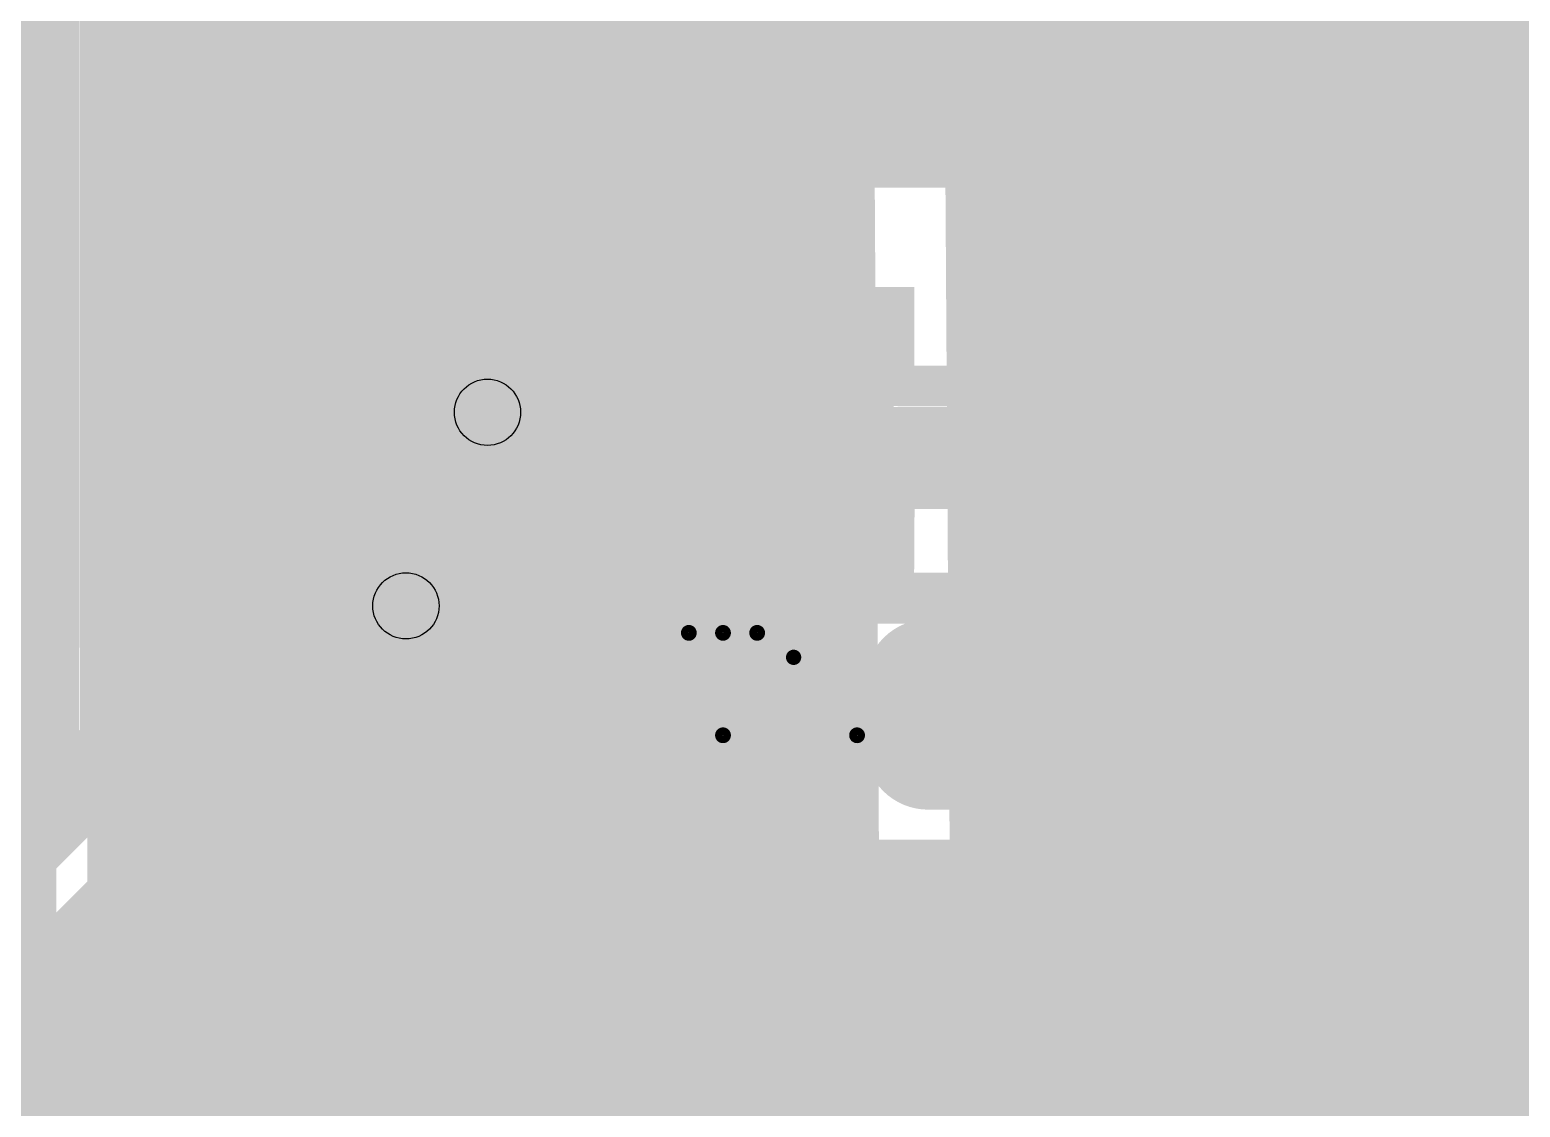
# Model space of a CAD drawing. Extents: x 0 to 1.5, y 0 to 3.74.
# Drawn here: x 0.3462 to 0.6386, y 2.0226 to 2.2341 of the extents above; entities that cross this region are included whole.
import ezdxf

# ---------------------------------------------------------------- set-up
doc = ezdxf.new("R2010")
doc.units = 0
for name, color, linetype in [('Bottom', 6, 'CONTINUOUS'), ('Drill_Bottom', 8, 'CONTINUOUS'), ('Drill_Top', 7, 'CONTINUOUS'), ('Edge_Bottom', 17, 'CONTINUOUS'), ('Edge_Top', 16, 'CONTINUOUS'), ('Top', 5, 'CONTINUOUS'), ('Top_Mask', 3, 'CONTINUOUS'), ('Top_Paste', 4, 'CONTINUOUS'), ('Top_Silk', 2, 'CONTINUOUS')]:
    doc.layers.add(name, color=color, linetype=linetype)

msp = doc.modelspace()

# ---------------------------------------------------------------- linework, layer by layer
at = {"layer": 'Bottom', "linetype": 'CONTINUOUS'}
for points, const_width in [([(0.36, 2.567), (0.36, 2.095)], 0.008), ([(0.3905, 2.5427), (0.3904, 2.0926)], 0.025), ([(0.507, 1.0126), (0.4982, 2.4035)], 0.025), ([(0.5371, 2.3968), (0.5459, 1.0176)], 0.025), ([(0.393, 2.2302), (0.4967, 2.2302)], 0.025), ([(0.5407, 2.2263), (0.6631, 2.2263)], 0.025), ([(0.393, 2.2054), (0.4968, 2.2054)], 0.025), ([(0.5409, 2.2014), (0.6629, 2.2014)], 0.025), ([(0.393, 2.1805), (0.497, 2.1805)], 0.025), ([(0.541, 2.1765), (0.6628, 2.1765)], 0.025), ([(0.393, 2.1556), (0.4972, 2.1556)], 0.025), ([(0.5412, 2.1517), (0.6627, 2.1517)], 0.025), ([(0.393, 2.1308), (0.4973, 2.1308)], 0.025), ([(0.5413, 2.1268), (0.6625, 2.1268)], 0.025), ([(0.393, 2.1059), (0.4975, 2.1059)], 0.025), ([(0.5415, 2.1019), (0.6624, 2.1019)], 0.025), ([(0.3904, 2.0926), (0.389, 2.0856)], 0.025), ([(0.36, 2.095), (0.2798, 2.0148)], 0.008), ([(0.389, 2.0856), (0.386, 2.0791)], 0.025), ([(0.3896, 2.081), (0.4976, 2.081)], 0.025), ([(0.386, 2.0791), (0.3816, 2.0734)], 0.025), ([(0.5417, 2.0771), (0.6623, 2.0771)], 0.025), ([(0.3816, 2.0734), (0.3183, 2.0098)], 0.025), ([(0.3668, 2.0562), (0.4978, 2.0562)], 0.025), ([(0.5418, 2.0522), (0.6622, 2.0522)], 0.025), ([(0.3419, 2.0313), (0.498, 2.0313)], 0.025), ([(0.542, 2.0273), (0.6768, 2.0273)], 0.025)]:
    msp.add_lwpolyline(points, dxfattribs=dict(at, const_width=const_width))
for points, const_width in [([(0.4422, 2.159, 1), (0.4297, 2.159, 1), (0.4422, 2.159, 1)], 0.0125), ([(0.4262, 2.121, 1), (0.4137, 2.121, 1), (0.4262, 2.121, 1)], 0.0125), ([(0.3841, 2.0926, 1), (0.3966, 2.0926, 1), (0.3841, 2.0926, 1)], 0.0125), ([(0.3841, 2.0926, 1), (0.3966, 2.0926, 1), (0.3841, 2.0926, 1)], 0.0125), ([(0.358, 2.095, 1), (0.362, 2.095, 1), (0.358, 2.095, 1)], 0.004), ([(0.358, 2.095, 1), (0.362, 2.095, 1), (0.358, 2.095, 1)], 0.004), ([(0.3828, 2.0856, 1), (0.3952, 2.0856, 1), (0.3828, 2.0856, 1)], 0.0125), ([(0.3828, 2.0856, 1), (0.3952, 2.0856, 1), (0.3828, 2.0856, 1)], 0.0125), ([(0.3797, 2.0791, 1), (0.3922, 2.0791, 1), (0.3797, 2.0791, 1)], 0.0125), ([(0.3797, 2.0791, 1), (0.3922, 2.0791, 1), (0.3797, 2.0791, 1)], 0.0125), ([(0.3753, 2.0734, 1), (0.3878, 2.0734, 1), (0.3753, 2.0734, 1)], 0.0125), ([(0.3753, 2.0734, 1), (0.3878, 2.0734, 1), (0.3753, 2.0734, 1)], 0.0125)]:
    msp.add_lwpolyline(points, format="xyb", dxfattribs=dict(at, const_width=const_width))
at = {"layer": 'Drill_Bottom'}
for centre in [(0.436, 2.159), (0.42, 2.121)]:
    msp.add_circle(centre, 0.0065, dxfattribs=at)
at = {"layer": 'Drill_Top'}
for centre in [(0.436, 2.159), (0.42, 2.121)]:
    msp.add_circle(centre, 0.0065, dxfattribs=at)
at = {"layer": 'Edge_Bottom', "linetype": 'CONTINUOUS', "const_width": 0.008}
for points in [[(0.368, 2.5526), (0.3679, 2.0937), (0.3668, 2.0908), (0.3619, 2.0856), (0.2863, 2.01)], [(0.2765, 2.0228), (0.3519, 2.0982), (0.352, 2.3028)], [(0.4524, 2.1577), (0.4517, 2.1539), (0.4501, 2.1504), (0.4477, 2.1473), (0.4446, 2.1449), (0.4411, 2.1433), (0.4373, 2.1426), (0.4334, 2.1427), (0.4297, 2.1438), (0.4263, 2.1457), (0.4235, 2.1483), (0.4213, 2.1515), (0.42, 2.1551), (0.4195, 2.159), (0.42, 2.1629), (0.4213, 2.1665), (0.4235, 2.1697), (0.4263, 2.1723), (0.4297, 2.1742), (0.4334, 2.1753), (0.4373, 2.1754), (0.4411, 2.1747), (0.4446, 2.1731), (0.4477, 2.1707), (0.4501, 2.1676), (0.4517, 2.1641), (0.4524, 2.1603), (0.4524, 2.1577)], [(0.4364, 2.1197), (0.4357, 2.1159), (0.4341, 2.1124), (0.4317, 2.1093), (0.4286, 2.1069), (0.4251, 2.1053), (0.4213, 2.1046), (0.4174, 2.1047), (0.4137, 2.1058), (0.4103, 2.1077), (0.4075, 2.1103), (0.4053, 2.1135), (0.404, 2.1171), (0.4035, 2.121), (0.404, 2.1249), (0.4053, 2.1285), (0.4075, 2.1317), (0.4103, 2.1343), (0.4137, 2.1362), (0.4174, 2.1373), (0.4213, 2.1374), (0.4251, 2.1367), (0.4286, 2.1351), (0.4317, 2.1327), (0.4341, 2.1296), (0.4357, 2.1261), (0.4364, 2.1223), (0.4364, 2.1197)]]:
    msp.add_lwpolyline(points, dxfattribs=at)
at = {"layer": 'Edge_Top', "linetype": 'CONTINUOUS', "const_width": 0.008}
for points in [[(0.3202, 2.4637), (0.3464, 2.4372), (0.3474, 2.4343), (0.3475, 2.3958), (0.3473, 1.359)], [(0.4362, 2.2584), (0.4783, 2.2584), (0.4783, 2.2071), (0.4309, 2.2071), (0.4309, 2.2584), (0.4362, 2.2584)], [(0.5531, 2.2584), (0.5531, 2.2071), (0.5057, 2.2071), (0.5057, 2.2452)], [(0.3964, 2.0128), (0.3964, 2.0641), (0.4392, 2.0641), (0.484, 2.1088), (0.484, 2.1282), (0.4683, 2.1284), (0.4683, 2.1796), (0.5157, 2.1796), (0.5157, 2.1642), (0.5453, 2.164), (0.704, 2.164)], [(0.4524, 2.1577), (0.4517, 2.1539), (0.4501, 2.1504), (0.4477, 2.1473), (0.4446, 2.1449), (0.4411, 2.1433), (0.4373, 2.1426), (0.4334, 2.1427), (0.4297, 2.1438), (0.4263, 2.1457), (0.4235, 2.1483), (0.4213, 2.1515), (0.42, 2.1551), (0.4195, 2.159), (0.42, 2.1629), (0.4213, 2.1665), (0.4235, 2.1697), (0.4263, 2.1723), (0.4297, 2.1742), (0.4334, 2.1753), (0.4373, 2.1754), (0.4411, 2.1747), (0.4446, 2.1731), (0.4477, 2.1707), (0.4501, 2.1676), (0.4517, 2.1641), (0.4524, 2.1603), (0.4524, 2.1577)], [(0.7105, 2.1441), (0.541, 2.144), (0.5158, 2.144), (0.5157, 2.1284), (0.4999, 2.1284), (0.5, 2.106), (0.5, 2.0709), (0.4998, 2.0711)], [(0.4364, 2.1197), (0.4357, 2.1159), (0.4341, 2.1124), (0.4317, 2.1093), (0.4286, 2.1069), (0.4251, 2.1053), (0.4213, 2.1046), (0.4174, 2.1047), (0.4137, 2.1058), (0.4103, 2.1077), (0.4075, 2.1103), (0.4053, 2.1135), (0.404, 2.1171), (0.4035, 2.121), (0.404, 2.1249), (0.4053, 2.1285), (0.4075, 2.1317), (0.4103, 2.1343), (0.4137, 2.1362), (0.4174, 2.1373), (0.4213, 2.1374), (0.4251, 2.1367), (0.4286, 2.1351), (0.4317, 2.1327), (0.4341, 2.1296), (0.4357, 2.1261), (0.4364, 2.1223), (0.4364, 2.1197)], [(0.4787, 1.9449), (0.4787, 2.0711), (0.4839, 2.0711), (0.484, 2.0861), (0.4535, 2.0556), (0.4536, 2.0128)], [(0.4998, 2.0711), (0.5733, 2.0711), (0.5733, 1.9449)]]:
    msp.add_lwpolyline(points, dxfattribs=at)
at = {"layer": 'Top', "linetype": 'CONTINUOUS'}
for points, const_width in [([(0.37, 2.4331), (0.37, 1.8901)], 0.025), ([(0.5294, 2.2327), (0.5294, 2.4384)], 0.008), ([(0.5756, 2.2809), (0.5756, 2.1865)], 0.025), ([(0.4751, 2.287), (0.5294, 2.2327)], 0.008), ([(0.4832, 2.2358), (0.4684, 2.2506)], 0.025), ([(0.4832, 2.2021), (0.4832, 2.2358)], 0.025), ([(0.3725, 2.2292), (0.4807, 2.2292)], 0.025), ([(0.5781, 2.2292), (0.7151, 2.2292)], 0.025), ([(0.3725, 2.2044), (0.4807, 2.2044)], 0.025), ([(0.5781, 2.2044), (0.6891, 2.2044)], 0.025), ([(0.4458, 2.1059), (0.4458, 2.2021)], 0.025), ([(0.4458, 2.2021), (0.4832, 2.2021)], 0.025), ([(0.5756, 2.1865), (0.6839, 2.1865)], 0.025), ([(0.3725, 2.1795), (0.4433, 2.1795)], 0.025), ([(0.3725, 2.1546), (0.4433, 2.1546)], 0.025), ([(0.492, 2.154), (0.7647, 2.154)], 0.012), ([(0.492, 2.154), (0.492, 2.1054)], 0.008), ([(0.492, 2.154), (0.492, 2.042)], 0.008), ([(0.3725, 2.1298), (0.4433, 2.1298)], 0.025), ([(0.6993, 2.1215), (0.5382, 2.1215)], 0.025), ([(0.5382, 2.1215), (0.5382, 2.1059)], 0.025), ([(0.3725, 2.1049), (0.4459, 2.1049)], 0.025), ([(0.43, 2.0866), (0.4493, 2.1059)], 0.025), ([(0.4493, 2.1059), (0.4458, 2.1059)], 0.025), ([(0.5382, 2.1059), (0.5225, 2.1059)], 0.025), ([(0.5225, 2.1059), (0.5225, 2.0935)], 0.025), ([(0.525, 2.1049), (0.7191, 2.1049)], 0.025), ([(0.492, 2.1054), (0.425, 2.0384)], 0.008), ([(0.5225, 2.0935), (0.5958, 2.0935)], 0.025), ([(0.5958, 2.0935), (0.5958, 1.889)], 0.025), ([(0.3739, 1.9903), (0.3739, 2.0866)], 0.025), ([(0.3739, 2.0866), (0.43, 2.0866)], 0.025), ([(0.5983, 2.08), (1.4521, 2.08)], 0.025), ([(0.5983, 2.0552), (1.4521, 2.0552)], 0.025), ([(0.492, 2.042), (0.526, 2.008)], 0.008), ([(0.5983, 2.0303), (1.4521, 2.0303)], 0.025)]:
    msp.add_lwpolyline(points, dxfattribs=dict(at, const_width=const_width))
for points, const_width in [([(0.477, 2.2358, 1), (0.4895, 2.2358, 1), (0.477, 2.2358, 1)], 0.0125), ([(0.477, 2.2358, 1), (0.4895, 2.2358, 1), (0.477, 2.2358, 1)], 0.0125), ([(0.5274, 2.2327, 1), (0.5314, 2.2327, 1), (0.5274, 2.2327, 1)], 0.004), ([(0.5274, 2.2327, 1), (0.5314, 2.2327, 1), (0.5274, 2.2327, 1)], 0.004), ([(0.4396, 2.2021, 1), (0.4521, 2.2021, 1), (0.4396, 2.2021, 1)], 0.0125), ([(0.4396, 2.2021, 1), (0.4521, 2.2021, 1), (0.4396, 2.2021, 1)], 0.0125), ([(0.4769, 2.2021, 1), (0.4894, 2.2021, 1), (0.4769, 2.2021, 1)], 0.0125), ([(0.4769, 2.2021, 1), (0.4894, 2.2021, 1), (0.4769, 2.2021, 1)], 0.0125), ([(0.5693, 2.1865, 1), (0.5818, 2.1865, 1), (0.5693, 2.1865, 1)], 0.0125), ([(0.5693, 2.1865, 1), (0.5818, 2.1865, 1), (0.5693, 2.1865, 1)], 0.0125), ([(0.4422, 2.159, 1), (0.4297, 2.159, 1), (0.4422, 2.159, 1)], 0.0125), ([(0.489, 2.154, 1), (0.495, 2.154, 1), (0.489, 2.154, 1)], 0.006), ([(0.49, 2.154, 1), (0.494, 2.154, 1), (0.49, 2.154, 1)], 0.004), ([(0.49, 2.154, 1), (0.494, 2.154, 1), (0.49, 2.154, 1)], 0.004), ([(0.4262, 2.121, 1), (0.4137, 2.121, 1), (0.4262, 2.121, 1)], 0.0125), ([(0.532, 2.1215, 1), (0.5445, 2.1215, 1), (0.532, 2.1215, 1)], 0.0125), ([(0.532, 2.1215, 1), (0.5445, 2.1215, 1), (0.532, 2.1215, 1)], 0.0125), ([(0.4396, 2.1059, 1), (0.4521, 2.1059, 1), (0.4396, 2.1059, 1)], 0.0125), ([(0.4396, 2.1059, 1), (0.4521, 2.1059, 1), (0.4396, 2.1059, 1)], 0.0125), ([(0.4431, 2.1059, 1), (0.4556, 2.1059, 1), (0.4431, 2.1059, 1)], 0.0125), ([(0.4431, 2.1059, 1), (0.4556, 2.1059, 1), (0.4431, 2.1059, 1)], 0.0125), ([(0.5163, 2.1059, 1), (0.5288, 2.1059, 1), (0.5163, 2.1059, 1)], 0.0125), ([(0.5163, 2.1059, 1), (0.5288, 2.1059, 1), (0.5163, 2.1059, 1)], 0.0125), ([(0.5319, 2.1059, 1), (0.5444, 2.1059, 1), (0.5319, 2.1059, 1)], 0.0125), ([(0.5319, 2.1059, 1), (0.5444, 2.1059, 1), (0.5319, 2.1059, 1)], 0.0125), ([(0.49, 2.1054, 1), (0.494, 2.1054, 1), (0.49, 2.1054, 1)], 0.004), ([(0.49, 2.1054, 1), (0.494, 2.1054, 1), (0.49, 2.1054, 1)], 0.004), ([(0.5162, 2.0935, 1), (0.5287, 2.0935, 1), (0.5162, 2.0935, 1)], 0.0125), ([(0.5162, 2.0935, 1), (0.5287, 2.0935, 1), (0.5162, 2.0935, 1)], 0.0125), ([(0.5895, 2.0935, 1), (0.602, 2.0935, 1), (0.5895, 2.0935, 1)], 0.0125), ([(0.5895, 2.0935, 1), (0.602, 2.0935, 1), (0.5895, 2.0935, 1)], 0.0125), ([(0.3677, 2.0866, 1), (0.3802, 2.0866, 1), (0.3677, 2.0866, 1)], 0.0125), ([(0.3677, 2.0866, 1), (0.3802, 2.0866, 1), (0.3677, 2.0866, 1)], 0.0125), ([(0.4238, 2.0866, 1), (0.4363, 2.0866, 1), (0.4238, 2.0866, 1)], 0.0125), ([(0.4238, 2.0866, 1), (0.4363, 2.0866, 1), (0.4238, 2.0866, 1)], 0.0125), ([(0.49, 2.042, 1), (0.494, 2.042, 1), (0.49, 2.042, 1)], 0.004), ([(0.49, 2.042, 1), (0.494, 2.042, 1), (0.49, 2.042, 1)], 0.004), ([(0.423, 2.0384, 1), (0.427, 2.0384, 1), (0.423, 2.0384, 1)], 0.004)]:
    msp.add_lwpolyline(points, format="xyb", dxfattribs=dict(at, const_width=const_width))
at = {"layer": 'Top'}
for points in [[(0.4349, 2.2544), (0.4743, 2.2544), (0.4349, 2.2111), (0.4743, 2.2111)], [(0.5097, 2.2544), (0.5491, 2.2544), (0.5097, 2.2111), (0.5491, 2.2111)], [(0.4723, 2.1757), (0.5117, 2.1757), (0.4723, 2.1323), (0.5117, 2.1323)], [(0.4827, 2.0671), (0.5693, 2.0671), (0.4827, 1.9489), (0.5693, 1.9489)], [(0.4004, 2.0601), (0.4496, 2.0601), (0.4004, 2.0168), (0.4496, 2.0168)]]:
    msp.add_solid(points, dxfattribs=at)
at = {"layer": 'Top_Mask'}
for points in [[(0.4309, 2.2584), (0.4783, 2.2584), (0.4309, 2.2071), (0.4783, 2.2071)], [(0.5057, 2.2584), (0.5531, 2.2584), (0.5057, 2.2071), (0.5531, 2.2071)], [(0.4683, 2.1797), (0.5157, 2.1797), (0.4683, 2.1283), (0.5157, 2.1283)], [(0.4787, 2.0711), (0.5733, 2.0711), (0.4787, 1.9449), (0.5733, 1.9449)], [(0.3964, 2.0641), (0.4536, 2.0641), (0.3964, 2.0128), (0.4536, 2.0128)]]:
    msp.add_solid(points, dxfattribs=at)
at = {"layer": 'Top_Paste'}
for points in [[(0.4379, 2.2514), (0.4713, 2.2514), (0.4379, 2.2141), (0.4713, 2.2141)], [(0.5127, 2.2514), (0.5461, 2.2514), (0.5127, 2.2141), (0.5461, 2.2141)], [(0.4753, 2.1727), (0.5087, 2.1727), (0.4753, 2.1353), (0.5087, 2.1353)], [(0.4857, 2.0641), (0.5663, 2.0641), (0.4857, 1.9519), (0.5663, 1.9519)], [(0.4034, 2.0571), (0.4466, 2.0571), (0.4034, 2.0198), (0.4466, 2.0198)]]:
    msp.add_solid(points, dxfattribs=at)
at = {"layer": 'Top_Silk', "linetype": 'CONTINUOUS'}
for points, const_width in [([(0.0149, 3.0362), (0.3693, 3.0362), (0.3693, 1.9339), (0.0149, 1.9339), (0.0149, 3.0362)], 0.01), ([(0.0165, 3.0356), (0.3709, 3.0356), (0.3709, 1.9333), (0.0165, 1.9333), (0.0165, 3.0356)], 0.01), ([(0.4251, 2.2642), (0.4251, 2.1225)], 0.01), ([(0.5589, 2.1225), (0.5589, 2.2642)], 0.01), ([(0.4251, 2.1225), (0.5589, 2.1225)], 0.01), ([(0.4755, 2.1157), (0.4889, 2.1157)], 0.0031), ([(0.4822, 2.1157), (0.4822, 2.0956)], 0.0031), ([(0.4961, 2.1109), (0.4961, 2.1119), (0.497, 2.1138), (0.498, 2.1147), (0.4999, 2.1157), (0.5037, 2.1157), (0.5056, 2.1147), (0.5066, 2.1138), (0.5075, 2.1119), (0.5075, 2.11), (0.5066, 2.108), (0.5047, 2.1052), (0.4951, 2.0956), (0.5085, 2.0956)], 0.0031), ([(0.3974, 2.0739), (0.4486, 2.0739)], 0.01)]:
    msp.add_lwpolyline(points, dxfattribs=dict(at, const_width=const_width))
for points, const_width in [([(0.4226, 2.1225, 1), (0.4276, 2.1225, 1), (0.4226, 2.1225, 1)], 0.005), ([(0.4226, 2.1225, 1), (0.4276, 2.1225, 1), (0.4226, 2.1225, 1)], 0.005), ([(0.5564, 2.1225, 1), (0.5614, 2.1225, 1), (0.5564, 2.1225, 1)], 0.005), ([(0.5564, 2.1225, 1), (0.5614, 2.1225, 1), (0.5564, 2.1225, 1)], 0.005), ([(0.4747, 2.1157, 1), (0.4763, 2.1157, 1), (0.4747, 2.1157, 1)], 0.0015), ([(0.4814, 2.1157, 1), (0.483, 2.1157, 1), (0.4814, 2.1157, 1)], 0.0015), ([(0.4881, 2.1157, 1), (0.4897, 2.1157, 1), (0.4881, 2.1157, 1)], 0.0015), ([(0.4953, 2.1109, 1), (0.4968, 2.1109, 1), (0.4953, 2.1109, 1)], 0.0015), ([(0.4814, 2.0956, 1), (0.483, 2.0956, 1), (0.4814, 2.0956, 1)], 0.0015), ([(0.5077, 2.0956, 1), (0.5093, 2.0956, 1), (0.5077, 2.0956, 1)], 0.0015), ([(0.3949, 2.0739, 1), (0.3999, 2.0739, 1), (0.3949, 2.0739, 1)], 0.005), ([(0.4461, 2.0739, 1), (0.4511, 2.0739, 1), (0.4461, 2.0739, 1)], 0.005)]:
    msp.add_lwpolyline(points, format="xyb", dxfattribs=dict(at, const_width=const_width))

doc.saveas('drawing.dxf')
